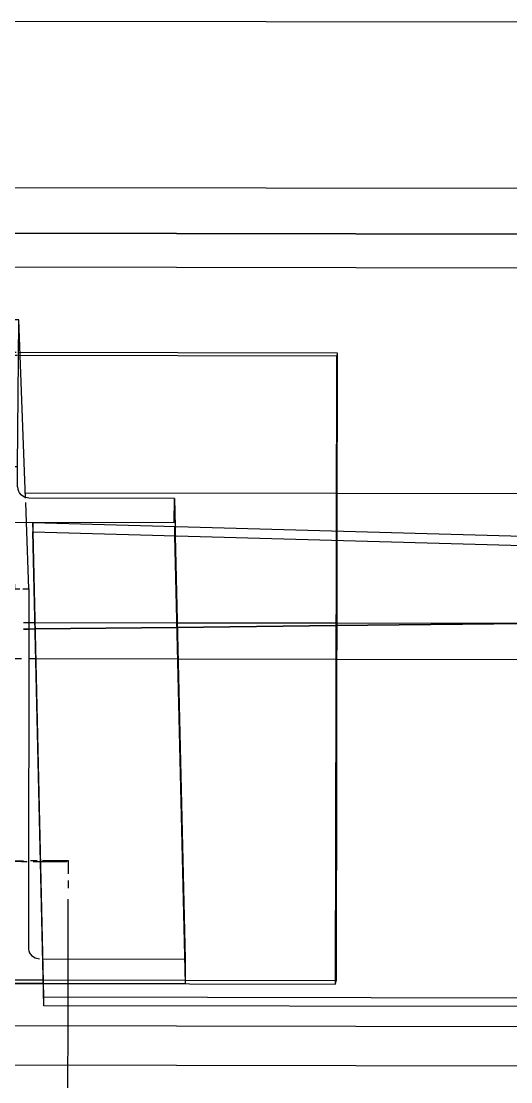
# Model space of a CAD drawing. Header units: metres. Extents: x -354 to -91, y 3 to 562.
# Drawn here: x -220.9528 to -220.7349, y 509.4543 to 509.9268 of the extents above; entities that cross this region are included whole.
import ezdxf

# ---------------------------------------------------------------- set-up
doc = ezdxf.new("R2010")
doc.units = ezdxf.units.M
doc.layers.add('A-GENM', color=7, linetype='Continuous', lineweight=25)

# ---------------------------------------------------------------- blocks, each defined once
blk = doc.blocks.new('T2DPAA-T2D-C3S-RW-M2D-100010_dwg-40802999-DRG-2873034 - CONSTRUCTION SEQUENCE STAGE A8')
at = {"color": 254, "lineweight": 25, "true_color": 0xd0d0d0}
for p, q in [((27.65008, -642.69451), (27.64946, -642.69212)), ((27.65077, -642.69709), (27.65008, -642.69451)), ((27.66686, -642.75807), (27.65077, -642.69709)), ((27.68499, -642.82678), (27.66686, -642.75807)), ((27.70646, -642.90815), (27.68499, -642.82678))]:
    blk.add_line(p, q, dxfattribs=at)
blk = doc.blocks.new('T2DPAA-T2D-PWC-RW-M2D-100010_RoadDesign_rvt-1-DRG-2873034 - CONSTRUCTION SEQUENCE STAGE A8')
at = {"color": 254, "lineweight": 25, "true_color": 0xd0d0d0, "rotation": 75.11694444444437}
blk.add_blockref('T2DPAA-T2D-C3S-RW-M2D-100010_dwg-40802999-DRG-2873034 - CONSTRUCTION SEQUENCE STAGE A8', (-1722.33704, 648.01046), dxfattribs=at)
blk = doc.blocks.new('T2D Feature Wall Adaptive V6 - 1_80 Slope-67368183-DRG-2873034 - CONSTRUCTION SEQUENCE STAGE A8')
at = {"layer": 'A-GENM', "color": 253, "true_color": 0xa3a3a3}
for p, q in [((-0.27441, 0.16964), (-0.27391, -1.48221)), ((-0.2, -1.48221), (-0.2, 0.16977)), ((-0.06399, -1.26413), (-0.06402, -1.17998)), ((0.00998, -1.26413), (0.00998, -1.17998)), ((-0.06395, -1.40263), (-0.06399, -1.26413)), ((0.00998, -1.33479), (0.00998, -1.26413)), ((0.00998, -1.39786), (0.00998, -1.33479)), ((0.00998, -1.40093), (0.00998, -1.39786)), ((0.00998, -1.41788), (0.00998, -1.40418))]:
    blk.add_line(p, q, dxfattribs=at)
blk = doc.blocks.new('Barrier-Precast-MPB-03-B - Typical-63995157-DRG-2873034 - CONSTRUCTION SEQUENCE STAGE A8')
at = {"layer": 'A-GENM', "color": 253, "true_color": 0xa3a3a3}
for p, q in [((-0.57917, 3.57653), (-0.57959, 0.01656)), ((-0.57959, 0.00965), (-0.57917, 3.56962)), ((-0.5645, 0.80376), (-0.56417, 3.56956)), ((-0.5645, 0.80376), (-0.56417, 3.56956)), ((-0.22659, 0.00958), (-0.22616, 3.56955)), ((-0.20899, 0.00964), (-0.20856, 3.56961))]:
    blk.add_line(p, q, dxfattribs=at)
blk = doc.blocks.new('Barrier-Bracket-Assembly-Type02 - bracket-67298848-DRG-2873034 - CONSTRUCTION SEQUENCE STAGE A8')
at = {"layer": 'A-GENM', "color": 253, "true_color": 0xa3a3a3}
for p, q in [((-1094.11664, 509.55274), (-1094.10415, 509.55272)), ((-1094.11664, 509.55274), (-1094.10415, 509.55271)), ((-1094.10505, 509.55246), (-1094.11664, 509.55249)), ((-1094.10505, 509.55247), (-1094.11664, 509.55249)), ((-1094.0922, 509.55268), (-1094.09298, 509.55246)), ((-1094.0842, 509.55267), (-1094.08498, 509.55245)), ((-1094.08421, 509.5469), (-1094.0842, 509.55267)), ((-1094.08422, 509.54055), (-1094.08421, 509.54392)), ((-1094.0843, 509.49797), (-1094.08423, 509.5356)), ((-1094.08431, 509.48814), (-1094.0843, 509.49797)), ((-1094.08473, 509.25276), (-1094.08431, 509.48814))]:
    blk.add_line(p, q, dxfattribs=at)
for centre, major_axis, start_param, end_param in [((-1094.10498, 509.55249), (-0.02, 0.00004), 1.567079, 1.691219), ((-1094.10498, 509.55249), (-0.012, 0.00002), 1.567079, 1.771462), ((-1094.1042, 509.5527), (-0.012, 0.00002), 4.185073, 4.446872), ((-1094.10498, 509.55249), (-0.02, 0.00004), 1.828878, 2.005981), ((-1094.10498, 509.55249), (-0.012, 0.00002), 2.090678, 2.343938), ((-1094.10498, 509.55249), (-0.012, 0.00002), 2.352477, 2.614276), ((-1094.1042, 509.5527), (-0.012, 0.00002), 3.661474, 3.923273), ((-1094.10498, 509.55249), (-0.02, 0.00004), 2.090678, 2.352477), ((-1094.10498, 509.55249), (-0.012, 0.00002), 2.614276, 3.137875), ((-1094.1042, 509.5527), (-0.012, 0.00002), 3.399674, 3.661474), ((-1094.1042, 509.5527), (-0.012, 0.00002), 3.141593, 3.399674), ((-1094.1042, 509.5527), (-0.02, 0.00004), 3.923273, 4.087572), ((-1094.10498, 509.55249), (-0.02, 0.00004), 2.352477, 2.614276), ((-1094.1042, 509.5527), (-0.02, 0.00004), 3.661474, 3.923273), ((-1094.10498, 509.55249), (-0.02, 0.00004), 2.614276, 2.876076), ((-1094.1042, 509.5527), (-0.02, 0.00004), 3.399674, 3.661474), ((-1094.10498, 509.55249), (-0.02, 0.00004), 2.876076, 3.137875), ((-1094.1042, 509.5527), (-0.02, 0.00004), 3.141593, 3.399674)]:
    blk.add_ellipse(centre, major_axis=major_axis, ratio=0.001035, start_param=start_param, end_param=end_param, dxfattribs=at)
blk = doc.blocks.new('SCR_SW_7 - SCR_SW_7-66993698-DRG-2873034 - CONSTRUCTION SEQUENCE STAGE A8')
at = {"layer": 'A-GENM', "color": 253, "true_color": 0xa3a3a3}
for p, q in [((0.01241, 0.18235), (1.10613, 0.21117)), ((1.10603, 0.20721), (1.10613, 0.21117)), ((1.10613, 0.21117), (1.10613, 0.20721)), ((1.10613, 0.20721), (0.01242, 0.17839)), ((1.10083, -0.00396), (1.10613, 0.20721)), ((1.10083, 0), (1.10603, 0.20721)), ((1.10083, 0), (0.0003, 0.00001)), ((0.00003, -0.00394), (1.10083, -0.00396)), ((1.10083, -0.00396), (1.10083, 0))]:
    blk.add_line(p, q, dxfattribs=at)
blk = doc.blocks.new('POST_1400_1A_250UB - 1A-68650725-DRG-2873034 - CONSTRUCTION SEQUENCE STAGE A8')
at = {"layer": 'A-GENM', "color": 253, "true_color": 0xa3a3a3}
for p, q in [((-1094.11268, 509.79377), (-1094.11282, 509.77653)), ((-1094.10628, 509.79375), (-1094.11268, 509.79377)), ((-1094.11268, 509.79377), (-1094.10985, 509.71931)), ((-1094.10642, 509.77652), (-1094.10628, 509.79375)), ((-1094.10326, 509.71436), (-1094.10628, 509.79375)), ((-1094.11282, 509.77653), (-1094.1132, 509.72833)), ((-1094.1068, 509.72831), (-1094.10642, 509.77652)), ((-1094.1132, 509.72833), (-1094.11323, 509.71932)), ((-1094.1068, 509.72831), (-1094.1132, 509.72833)), ((-1094.10683, 509.71931), (-1094.1068, 509.72831)), ((-1094.1147, 509.71583), (-1094.11632, 509.71476)), ((-1094.10985, 509.71931), (-1094.10966, 509.71437)), ((-1094.10375, 509.71473), (-1094.10537, 509.71581)), ((-1094.18304, 509.71451), (-1094.18306, 509.70563)), ((-1094.11824, 509.71438), (-1094.18304, 509.71451)), ((-1094.18304, 509.71451), (-1094.18283, 509.70562)), ((-1094.11632, 509.71476), (-1094.11724, 509.71448)), ((-1094.10962, 509.71326), (-1094.10926, 509.70359)), ((-1094.10184, 509.71435), (-1094.10375, 509.71473)), ((-1094.10286, 509.70357), (-1094.10319, 509.71239)), ((-1094.03704, 509.71423), (-1094.10184, 509.71435)), ((-1094.03707, 509.70345), (-1094.03704, 509.71423)), ((-1094.03704, 509.71423), (-1094.03674, 509.70152)), ((-1094.18306, 509.70373), (-1094.12005, 509.70361)), ((-1094.17824, 509.49815), (-1094.18302, 509.70167)), ((-1094.18274, 509.70166), (-1094.17822, 509.50921)), ((-1094.12005, 509.70361), (-1094.03707, 509.70345)), ((-1094.10926, 509.70359), (-1094.10813, 509.67395)), ((-1094.10173, 509.67394), (-1094.10286, 509.70357)), ((-1094.03702, 509.70153), (-1094.03693, 509.69757)), ((-1094.03674, 509.70152), (-1094.03665, 509.69756)), ((-1094.03693, 509.69757), (-1094.03224, 509.49787)), ((-1094.03665, 509.69756), (-1094.03222, 509.50894)), ((-1094.10841, 509.51416), (-1094.10813, 509.67395)), ((-1094.10813, 509.67395), (-1094.10576, 509.67395)), ((-1094.10445, 509.67395), (-1094.10173, 509.67394)), ((-1094.10173, 509.67394), (-1094.10201, 509.51415)), ((-1094.17824, 509.49815), (-1094.17822, 509.50921)), ((-1094.17822, 509.50921), (-1094.11563, 509.5091)), ((-1094.11342, 509.50909), (-1094.11242, 509.50919)), ((-1094.11242, 509.50919), (-1094.11149, 509.50948)), ((-1094.11149, 509.50948), (-1094.10987, 509.51059)), ((-1094.10057, 509.51057), (-1094.09895, 509.50946)), ((-1094.09895, 509.50946), (-1094.09702, 509.50906)), ((-1094.0956, 509.50906), (-1094.0325, 509.50894)), ((-1094.03222, 509.50894), (-1094.03224, 509.49787)), ((-1094.11537, 509.49803), (-1094.17824, 509.49815)), ((-1094.09534, 509.49799), (-1094.11537, 509.49803)), ((-1094.03224, 509.49787), (-1094.09534, 509.49799))]:
    blk.add_line(p, q, dxfattribs=at)
for centre, start_param, end_param in [((-1094.11823, 509.71933), 5.472472, 6.257893), ((-1094.10183, 509.7193), 3.116277, 3.901699), ((-1094.11823, 509.71933), 4.687085, 4.78717), ((-1094.11823, 509.71933), 4.78717, 4.887255)]:
    blk.add_ellipse(centre, major_axis=(0.005, 0.00012), ratio=0.989156, start_param=start_param, end_param=end_param, dxfattribs=at)
for points in [[(-1094.10879, 509.51223), (-1094.10867, 509.51253), (-1094.10858, 509.51285), (-1094.10851, 509.51317)], [(-1094.10851, 509.51317), (-1094.10845, 509.51349), (-1094.10842, 509.51382), (-1094.10841, 509.51416)], [(-1094.10201, 509.51415), (-1094.10201, 509.51381), (-1094.10198, 509.51348), (-1094.10192, 509.51316)], [(-1094.10201, 509.51415), (-1094.10201, 509.51347), (-1094.10176, 509.51217), (-1094.10104, 509.51105), (-1094.10057, 509.51057)], [(-1094.10192, 509.51316), (-1094.10186, 509.51283), (-1094.10176, 509.51252), (-1094.10164, 509.51222)], [(-1094.10987, 509.51059), (-1094.10963, 509.51083), (-1094.10943, 509.51109), (-1094.10925, 509.51136)], [(-1094.10925, 509.51136), (-1094.10907, 509.51164), (-1094.10892, 509.51193), (-1094.10879, 509.51223)], [(-1094.10164, 509.51222), (-1094.10152, 509.51191), (-1094.10137, 509.51162), (-1094.10119, 509.51135)], [(-1094.10119, 509.51135), (-1094.10101, 509.51107), (-1094.10081, 509.51081), (-1094.10057, 509.51057)]]:
    blk.add_open_spline(points, degree=3, dxfattribs=at)
blk = doc.blocks.new('PLATE ph - PLATE ph-V51-DRG-2873034 - CONSTRUCTION SEQUENCE STAGE A8')
at = {"layer": 'A-GENM', "color": 253, "true_color": 0xa3a3a3}
for p, q in [((-1094.24474, 509.77817), (-1094.24487, 509.70736)), ((-1094.24474, 509.77817), (-1094.24454, 509.77967)), ((-1094.11281, 509.77792), (-1094.24474, 509.77817)), ((-1094.24467, 509.70735), (-1094.24454, 509.77817)), ((-1094.24454, 509.77967), (-1094.1128, 509.77942)), ((-1094.10693, 509.77791), (-1094.11281, 509.77792)), ((-1094.1128, 509.77942), (-1094.10747, 509.77941)), ((-1093.96475, 509.77765), (-1094.10641, 509.77791)), ((-1094.1064, 509.77941), (-1093.96454, 509.77914)), ((-1093.96489, 509.6995), (-1093.96475, 509.77765)), ((-1093.96454, 509.77914), (-1093.96475, 509.77765)), ((-1093.96454, 509.77914), (-1093.96468, 509.69949)), ((-1094.24487, 509.70736), (-1094.24524, 509.49828)), ((-1094.24503, 509.49977), (-1094.24467, 509.70735)), ((-1093.96489, 509.69554), (-1093.96489, 509.6995)), ((-1093.96468, 509.69949), (-1093.96469, 509.69554)), ((-1093.96524, 509.49775), (-1093.96489, 509.69554)), ((-1093.96469, 509.69553), (-1093.96504, 509.49924)), ((-1094.24503, 509.49977), (-1094.24524, 509.49828)), ((-1094.24524, 509.49828), (-1094.11537, 509.49803)), ((-1094.17828, 509.49964), (-1094.24503, 509.49977)), ((-1094.11541, 509.49953), (-1094.17828, 509.49964)), ((-1094.09537, 509.49949), (-1094.11541, 509.49953)), ((-1094.03228, 509.49937), (-1094.09537, 509.49949)), ((-1093.96524, 509.49924), (-1094.03228, 509.49937)), ((-1093.96524, 509.49775), (-1093.96504, 509.49924)), ((-1094.11537, 509.49803), (-1094.09534, 509.49799)), ((-1094.09534, 509.49799), (-1093.96524, 509.49775))]:
    blk.add_line(p, q, dxfattribs=at)
blk = doc.blocks.new('T2DPAA-T2D-C3S-RS-M3D-100334_rvt-1-DRG-2873034 - CONSTRUCTION SEQUENCE STAGE A8')
at = {"layer": 'A-GENM', "color": 253, "true_color": 0xa3a3a3}
for p, q in [((-1094.10418, 509.65599), (-1094.10176, 509.65601)), ((-1094.10176, 509.65601), (-1094.10418, 509.65599)), ((-1094.10176, 509.65601), (-1094.09902, 509.65604)), ((-1094.09902, 509.65604), (-1094.10176, 509.65601)), ((-1094.09902, 509.65604), (-1094.03597, 509.65674)), ((-1094.03597, 509.65674), (-1094.09902, 509.65604)), ((-1094.03597, 509.65674), (-1093.96496, 509.65753)), ((-1093.96496, 509.65753), (-1094.03597, 509.65674)), ((-1093.96496, 509.65753), (-1093.8808, 509.65846)), ((-1093.8808, 509.65846), (-1093.96496, 509.65753))]:
    blk.add_line(p, q, dxfattribs=at)
at = {"layer": 'A-GENM', "color": 253, "lineweight": 25, "true_color": 0xa3a3a3}
for name, p, rotation in [('T2D Feature Wall Adaptive V6 - 1_80 Slope-67368183-DRG-2873034 - CONSTRUCTION SEQUENCE STAGE A8', (-1092.70084, 509.6503), 269.8981467655988), ('Barrier-Precast-MPB-03-B - Typical-63995157-DRG-2873034 - CONSTRUCTION SEQUENCE STAGE A8', (-1097.15452, 509.25821), 269.9048974705374)]:
    blk.add_blockref(name, p, dxfattribs=dict(at, rotation=rotation))
for name in ['POST_1400_1A_250UB - 1A-68650725-DRG-2873034 - CONSTRUCTION SEQUENCE STAGE A8', 'PLATE ph - PLATE ph-V51-DRG-2873034 - CONSTRUCTION SEQUENCE STAGE A8', 'Barrier-Bracket-Assembly-Type02 - bracket-67298848-DRG-2873034 - CONSTRUCTION SEQUENCE STAGE A8']:
    blk.add_blockref(name, (0, 0), dxfattribs=at)
at = {"layer": 'A-GENM', "color": 253, "lineweight": 25, "true_color": 0xa3a3a3, "extrusion": (0, 0, -1), "rotation": 0.1019826266942848}
blk.add_blockref('SCR_SW_7 - SCR_SW_7-66993698-DRG-2873034 - CONSTRUCTION SEQUENCE STAGE A8', (1092.99427, 509.49016), dxfattribs=at)

msp = doc.modelspace()

# ---------------------------------------------------------------- block references
at = {"lineweight": 5}
for name in ['T2DPAA-T2D-C3S-RS-M3D-100334_rvt-1-DRG-2873034 - CONSTRUCTION SEQUENCE STAGE A8', 'T2DPAA-T2D-PWC-RW-M2D-100010_RoadDesign_rvt-1-DRG-2873034 - CONSTRUCTION SEQUENCE STAGE A8']:
    msp.add_blockref(name, (873.15239, 0), dxfattribs=at)

doc.saveas('drawing.dxf')
